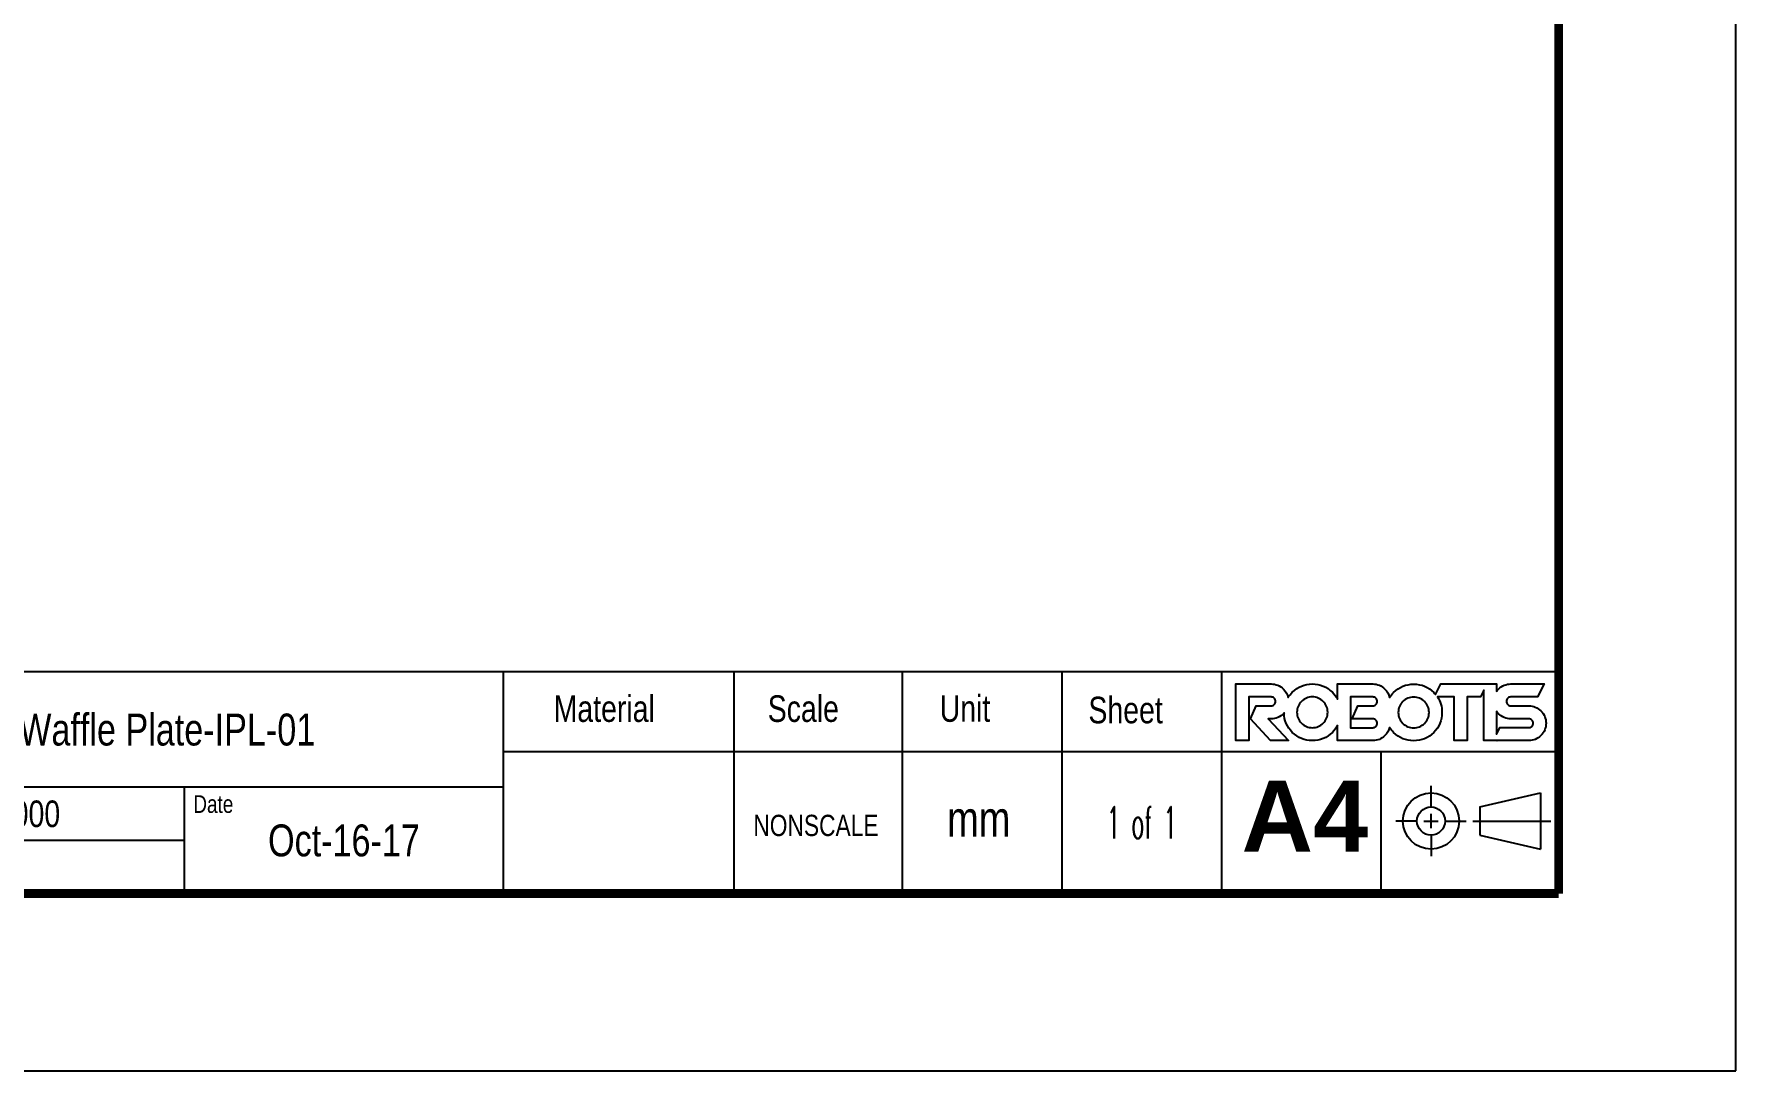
# Model space of a CAD drawing. Header units: millimetres. Extents: x 0 to 297, y 0 to 210.
# Drawn here: x 201 to 297, y 0 to 58.5 of the extents above; entities that cross this region are included whole.
import ezdxf

# ---------------------------------------------------------------- set-up
doc = ezdxf.new("R2010")
doc.units = ezdxf.units.MM
doc.header["$LTSCALE"] = 16.335
doc.layers.get('0').update_dxf_attribs({"linetype": 'CONTINUOUS'})
doc.styles.get("Standard").update_dxf_attribs({"font": 'txt', "width": 0.8})
doc.styles.add('TEXTSTYLE_2', font='arialbd.ttf')
doc.styles.add('TEXTSTYLE_3', font='txt_____.ttf', dxfattribs={"width": 0.5})

# ---------------------------------------------------------------- blocks, each defined once
blk = doc.blocks.new('*T22')
at = {"color": 2, "linetype": 'Continuous'}
for p, q in [((101.5, 12.5), (0, 12.5)), ((0, 0), (0, 12.5)), ((42, 0), (42, 12.5)), ((55, 0), (55, 12.5)), ((64.5, 0), (64.5, 12.5)), ((73.5, 0), (73.5, 12.5)), ((82.5, 0), (82.5, 12.5)), ((101.5, 0), (101.5, 12.5)), ((101.5, 8), (42, 8)), ((91.5, 0), (91.5, 8)), ((42, 6), (0, 6)), ((24, 0), (24, 6)), ((24, 3), (0, 3)), ((101.5, 0), (0, 0))]:
    blk.add_line(p, q, dxfattribs=at)
at = {"color": 7, "linetype": 'Continuous', "attachment_point": 2, "line_spacing_factor": 0.9}
for s, insert, char_height, width in [('TB3 Waffle Plate-IPL-01 ', (21, 10.15), 1.8, 69.12), ('903-0259-000 ', (12, 5.25), 1.5, 31.2), ('Oct-16-17', (33, 3.9), 1.8, 25.92)]:
    blk.add_mtext(s, dxfattribs=dict(at, insert=insert, char_height=char_height, width=width))
at = {"color": 7, "linetype": 'Continuous', "insert": (78, 4.9), "char_height": 1.8, "width": 10.8, "attachment_point": 2, "line_spacing_factor": 0.9, "style": 'TEXTSTYLE_3'}
blk.add_mtext('1 of 1', dxfattribs=at)

msp = doc.modelspace()

# ---------------------------------------------------------------- linework, layer by layer
at = {"color": 7, "linetype": 'Continuous'}
for p, q in [((297, 0), (297, 210)), ((279.80329, 14.88556), (279.80329, 16.07665)), ((282.56523, 14.88556), (285.96835, 15.67962)), ((285.96835, 15.67962), (285.96835, 12.50337)), ((279.80329, 13.69447), (279.80329, 14.48853)), ((282.56523, 14.88556), (282.56523, 13.29743)), ((279.00923, 14.0915), (277.81813, 14.0915)), ((279.40626, 14.0915), (280.20032, 14.0915)), ((280.59735, 14.0915), (281.78845, 14.0915)), ((282.15606, 14.0915), (286.55589, 14.0915)), ((279.80329, 13.29743), (279.80329, 12.10634)), ((282.56523, 13.29743), (285.96835, 12.50337)), ((0, 0), (297, 0))]:
    msp.add_line(p, q, dxfattribs=at)
at = {"color": 7, "linetype": 'Continuous', "const_width": 0.5}
for points in [[(287, 10), (287, 200)], [(10, 10), (287, 10)]]:
    msp.add_lwpolyline(points, dxfattribs=at)
at = {"color": 7, "linetype": 'Continuous'}
for radius in [1.58813, 0.79406]:
    msp.add_circle((279.80329, 14.0915), radius, dxfattribs=at)
for points, knots in [([(286.00296, 20.30008), (285.81117, 20.49166), (285.57988, 20.58742), (285.30951, 20.58742), (285.30951, 20.58742), (284.30577, 20.58742), (284.30577, 20.58742), (284.2356, 20.58742), (284.17629, 20.61185), (284.12769, 20.66044), (284.0791, 20.70904), (284.05467, 20.76835), (284.05467, 20.83852), (284.05467, 20.90829), (284.0791, 20.96767), (284.12769, 21.0164), (284.17629, 21.06486), (284.2356, 21.08929), (284.30577, 21.08929), (284.30577, 21.08929), (285.81144, 21.08929), (285.81144, 21.08929), (285.81144, 21.08929), (286.17656, 21.81925), (286.17656, 21.81925), (286.17656, 21.81925), (284.30577, 21.81925), (284.30577, 21.81925), (284.03499, 21.81925), (283.8037, 21.72349), (283.61219, 21.53184), (283.57174, 21.49139), (283.53658, 21.44877), (283.50455, 21.40473), (283.50455, 21.40473), (283.50455, 21.82095), (283.50455, 21.82095), (283.50455, 21.82095), (282.775, 21.82095), (282.775, 21.82095), (282.775, 21.82095), (282.775, 21.82027), (282.775, 21.82027), (282.775, 21.82027), (280.34812, 21.82027), (280.34812, 21.82027), (280.34812, 21.82027), (280.05453, 21.23289), (280.05453, 21.23289), (280.02325, 21.26981), (279.9902, 21.30605), (279.95484, 21.34141), (279.64313, 21.65318), (279.26675, 21.80914), (278.82582, 21.80914), (278.38477, 21.80914), (278.00825, 21.65318), (277.69654, 21.34141), (277.60811, 21.25291), (277.53264, 21.15912), (277.46933, 21.06017), (277.4301, 21.23717), (277.34303, 21.39441), (277.20635, 21.53116), (277.01476, 21.72281), (276.78361, 21.81864), (276.51289, 21.81864), (276.51289, 21.81864), (274.52837, 21.81864), (274.52837, 21.81864), (274.52837, 21.81864), (274.52837, 20.96625), (274.52837, 20.96625), (274.4548, 21.10388), (274.35891, 21.23214), (274.24007, 21.35091), (273.92837, 21.66268), (273.55185, 21.81864), (273.11092, 21.81864), (272.66986, 21.81864), (272.29348, 21.66268), (271.98177, 21.35091), (271.88765, 21.25685), (271.80797, 21.15675), (271.74234, 21.05081), (271.70414, 21.23174), (271.61632, 21.39197), (271.47726, 21.53102), (271.28568, 21.72268), (271.05453, 21.81864), (270.78381, 21.81864), (270.78381, 21.81864), (268.79928, 21.81864), (268.79928, 21.81864), (268.79928, 21.81864), (268.79928, 18.62508), (268.79928, 18.62508), (268.79928, 18.62508), (269.5287, 18.62508), (269.5287, 18.62508), (269.5287, 18.62508), (269.5287, 21.08908), (269.5287, 21.08908), (269.5287, 21.08908), (270.78422, 21.08908), (270.78422, 21.08908), (270.85412, 21.08908), (270.91337, 21.06472), (270.96209, 21.01586), (271.01089, 20.96699), (271.03532, 20.90734), (271.03532, 20.83717), (271.03532, 20.76699), (271.01089, 20.70748), (270.96209, 20.65861), (270.9135, 20.60975), (270.85412, 20.58532), (270.78422, 20.58532), (270.78422, 20.58532), (269.9399, 20.58532), (269.9399, 20.58532), (269.9399, 20.58532), (269.62046, 19.85691), (269.62046, 19.85691), (269.62046, 19.85691), (270.75185, 18.62508), (270.75185, 18.62508), (270.75185, 18.62508), (271.76501, 18.62508), (271.76501, 18.62508), (271.76501, 18.62508), (270.62059, 19.85691), (270.62059, 19.85691), (270.62059, 19.85691), (270.78476, 19.8559), (270.78476, 19.8559), (271.05514, 19.8559), (271.28608, 19.95179), (271.47753, 20.14351), (271.49077, 20.15688), (271.50258, 20.17079), (271.51493, 20.18457), (271.52368, 19.7596), (271.67882, 19.39563), (271.98177, 19.09268), (272.29348, 18.7809), (272.66986, 18.62508), (273.11092, 18.62508), (273.55185, 18.62508), (273.92837, 18.7809), (274.24007, 19.09268), (274.35891, 19.21158), (274.4548, 19.33985), (274.52837, 19.47748), (274.52837, 19.47748), (274.52837, 18.62508), (274.52837, 18.62508), (274.52837, 18.62508), (276.51289, 18.62508), (276.51289, 18.62508), (276.78361, 18.62508), (277.01476, 18.72084), (277.20635, 18.91243), (277.3395, 19.04565), (277.42528, 19.19835), (277.466, 19.36977), (277.52993, 19.26893), (277.60662, 19.17324), (277.69654, 19.08318), (278.00825, 18.7714), (278.38477, 18.61565), (278.82582, 18.61565), (279.26675, 18.61565), (279.64313, 18.7714), (279.95484, 19.08318), (280.26648, 19.39495), (280.42236, 19.77127), (280.42236, 20.2124), (280.42236, 20.54114), (280.33563, 20.83391), (280.16244, 21.09085), (280.16244, 21.09085), (281.10414, 21.09085), (281.10414, 21.09085), (281.10414, 21.09085), (281.10414, 18.62692), (281.10414, 18.62692), (281.10414, 18.62692), (281.83492, 18.62692), (281.83492, 18.62692), (281.83492, 18.62692), (281.83492, 21.09085), (281.83492, 21.09085), (281.83492, 21.09085), (282.58619, 21.09085), (282.58619, 21.09085), (282.58619, 21.09085), (282.775, 21.46893), (282.775, 21.46893), (282.775, 21.46893), (282.775, 18.62746), (282.775, 18.62746), (282.775, 18.62746), (283.32593, 18.62746), (283.32593, 18.62746), (283.32593, 18.62746), (283.32552, 18.62651), (283.32552, 18.62651), (283.32552, 18.62651), (283.52084, 18.62651), (283.52084, 18.62651), (283.5222, 18.62651), (283.52301, 18.62617), (283.52437, 18.62617), (283.52437, 18.62617), (283.52152, 18.62576), (283.52152, 18.62576), (283.52152, 18.62576), (285.30951, 18.62576), (285.30951, 18.62576), (285.57988, 18.62576), (285.81117, 18.72152), (286.00296, 18.91317), (286.1942, 19.10476), (286.29017, 19.33598), (286.29017, 19.60663), (286.29017, 19.87734), (286.1942, 20.10842), (286.00296, 20.30008)], [0, 0, 0, 0, 1, 1, 1, 2, 2, 2, 3, 3, 3, 4, 4, 4, 5, 5, 5, 6, 6, 6, 7, 7, 7, 8, 8, 8, 9, 9, 9, 10, 10, 10, 11, 11, 11, 12, 12, 12, 13, 13, 13, 14, 14, 14, 15, 15, 15, 16, 16, 16, 17, 17, 17, 18, 18, 18, 19, 19, 19, 20, 20, 20, 21, 21, 21, 22, 22, 22, 23, 23, 23, 24, 24, 24, 25, 25, 25, 26, 26, 26, 27, 27, 27, 28, 28, 28, 29, 29, 29, 30, 30, 30, 31, 31, 31, 32, 32, 32, 33, 33, 33, 34, 34, 34, 35, 35, 35, 36, 36, 36, 37, 37, 37, 38, 38, 38, 39, 39, 39, 40, 40, 40, 41, 41, 41, 42, 42, 42, 43, 43, 43, 44, 44, 44, 45, 45, 45, 46, 46, 46, 47, 47, 47, 48, 48, 48, 49, 49, 49, 50, 50, 50, 51, 51, 51, 52, 52, 52, 53, 53, 53, 54, 54, 54, 55, 55, 55, 56, 56, 56, 57, 57, 57, 58, 58, 58, 59, 59, 59, 60, 60, 60, 61, 61, 61, 62, 62, 62, 63, 63, 63, 64, 64, 64, 65, 65, 65, 66, 66, 66, 67, 67, 67, 68, 68, 68, 69, 69, 69, 70, 70, 70, 71, 71, 71, 72, 72, 72, 73, 73, 73, 74, 74, 74, 75, 75, 75, 76, 76, 76, 76]), ([(273.72484, 19.60798), (273.55592, 19.439), (273.35124, 19.35457), (273.11092, 19.35457), (272.87353, 19.35457), (272.66959, 19.439), (272.49925, 19.60798), (272.32884, 19.77677), (272.2436, 19.98131), (272.2436, 20.22183), (272.2436, 20.46228), (272.32884, 20.66682), (272.49925, 20.83574), (272.66959, 21.00473), (272.87353, 21.08908), (273.11092, 21.08908), (273.35124, 21.08908), (273.55592, 21.00473), (273.72484, 20.83574), (273.89375, 20.66682), (273.97811, 20.46228), (273.97811, 20.22183), (273.97811, 19.98131), (273.89375, 19.77677), (273.72484, 19.60798)], [0, 0, 0, 0, 1, 1, 1, 2, 2, 2, 3, 3, 3, 4, 4, 4, 5, 5, 5, 6, 6, 6, 7, 7, 7, 8, 8, 8, 8]), ([(276.5133, 19.8559), (276.58334, 19.8559), (276.64259, 19.8316), (276.69131, 19.78301), (276.7399, 19.73442), (276.76434, 19.67503), (276.76434, 19.6052), (276.76434, 19.5353), (276.7399, 19.47605), (276.69131, 19.42746), (276.64259, 19.37887), (276.58334, 19.35457), (276.5133, 19.35457), (276.5133, 19.35457), (275.25792, 19.35457), (275.25792, 19.35457), (275.25792, 19.35457), (275.25792, 21.08908), (275.25792, 21.08908), (275.25792, 21.08908), (276.5133, 21.08908), (276.5133, 21.08908), (276.58334, 21.08908), (276.64259, 21.06472), (276.69131, 21.01586), (276.7399, 20.96699), (276.76434, 20.90734), (276.76434, 20.83717), (276.76434, 20.76699), (276.7399, 20.70748), (276.69131, 20.65861), (276.64259, 20.60975), (276.58334, 20.58532), (276.5133, 20.58532), (276.5133, 20.58532), (275.66905, 20.58532), (275.66905, 20.58532), (275.66905, 20.58532), (275.34954, 19.8559), (275.34954, 19.8559), (275.34954, 19.8559), (276.5133, 19.8559), (276.5133, 19.8559)], [0, 0, 0, 0, 1, 1, 1, 2, 2, 2, 3, 3, 3, 4, 4, 4, 5, 5, 5, 6, 6, 6, 7, 7, 7, 8, 8, 8, 9, 9, 9, 10, 10, 10, 11, 11, 11, 12, 12, 12, 13, 13, 13, 14, 14, 14, 14]), ([(279.43974, 19.59848), (279.27082, 19.4295), (279.06614, 19.34507), (278.82582, 19.34507), (278.58836, 19.34507), (278.38436, 19.4295), (278.21401, 19.59848), (278.0436, 19.76726), (277.9585, 19.97195), (277.9585, 20.2124), (277.9585, 20.45264), (278.0436, 20.65732), (278.21401, 20.82631), (278.38436, 20.99523), (278.58836, 21.07958), (278.82582, 21.07958), (279.06614, 21.07958), (279.27082, 20.99523), (279.43974, 20.82631), (279.60852, 20.65732), (279.69301, 20.45264), (279.69301, 20.2124), (279.69301, 19.97195), (279.60852, 19.76726), (279.43974, 19.59848)], [0, 0, 0, 0, 1, 1, 1, 2, 2, 2, 3, 3, 3, 4, 4, 4, 5, 5, 5, 6, 6, 6, 7, 7, 7, 8, 8, 8, 8]), ([(285.48731, 19.42875), (285.43845, 19.38002), (285.37914, 19.35586), (285.30951, 19.35586), (285.30951, 19.35586), (283.6882, 19.35586), (283.6882, 19.35586), (283.6882, 19.35586), (283.6882, 19.35559), (283.6882, 19.35559), (283.6882, 19.35559), (283.50455, 18.9864), (283.50455, 18.9864), (283.50455, 18.9864), (283.50455, 20.27205), (283.50455, 20.27205), (283.53658, 20.22807), (283.57174, 20.18532), (283.61219, 20.14494), (283.8037, 19.95335), (284.03499, 19.85759), (284.30577, 19.85759), (284.30577, 19.85759), (285.30951, 19.85759), (285.30951, 19.85759), (285.37914, 19.85759), (285.43845, 19.8333), (285.48731, 19.78457), (285.53591, 19.73584), (285.56007, 19.6766), (285.56007, 19.60663), (285.56007, 19.53659), (285.53591, 19.47721), (285.48731, 19.42875)], [0, 0, 0, 0, 1, 1, 1, 2, 2, 2, 3, 3, 3, 4, 4, 4, 5, 5, 5, 6, 6, 6, 7, 7, 7, 8, 8, 8, 9, 9, 9, 10, 10, 10, 11, 11, 11, 11])]:
    msp.add_open_spline(points, degree=3, knots=knots, dxfattribs=at)

# ---------------------------------------------------------------- block references
msp.add_blockref('*T22', (185.5, 10))

# ---------------------------------------------------------------- texts
at = {"color": 7, "linetype": 'Continuous', "attachment_point": 1, "line_spacing_factor": 0.9}
for s, insert, char_height, width in [('Material', (230.32356, 21.18045), 1.5, 9.6), ('Scale', (242.39753, 21.18009), 1.5, 6), ('Unit', (252.0956, 21.18598), 1.5, 4.8), ('Sheet', (260.48334, 21.10036), 1.5, 6), ('Date', (210.00248, 15.54915), 1, 3.2), ('NONSCALE', (241.58555, 14.44437), 1.2, 7.68), ('mm', (252.51704, 15.21574), 2, 3.2)]:
    msp.add_mtext(s, dxfattribs=dict(at, insert=insert, char_height=char_height, width=width))
at = {"color": 7, "linetype": 'Continuous', "insert": (269.1175, 16.35942), "char_height": 4, "width": 7.1375465, "attachment_point": 1, "line_spacing_factor": 0.9, "style": 'TEXTSTYLE_2'}
msp.add_mtext('A4', dxfattribs=at)

doc.saveas('drawing.dxf')
